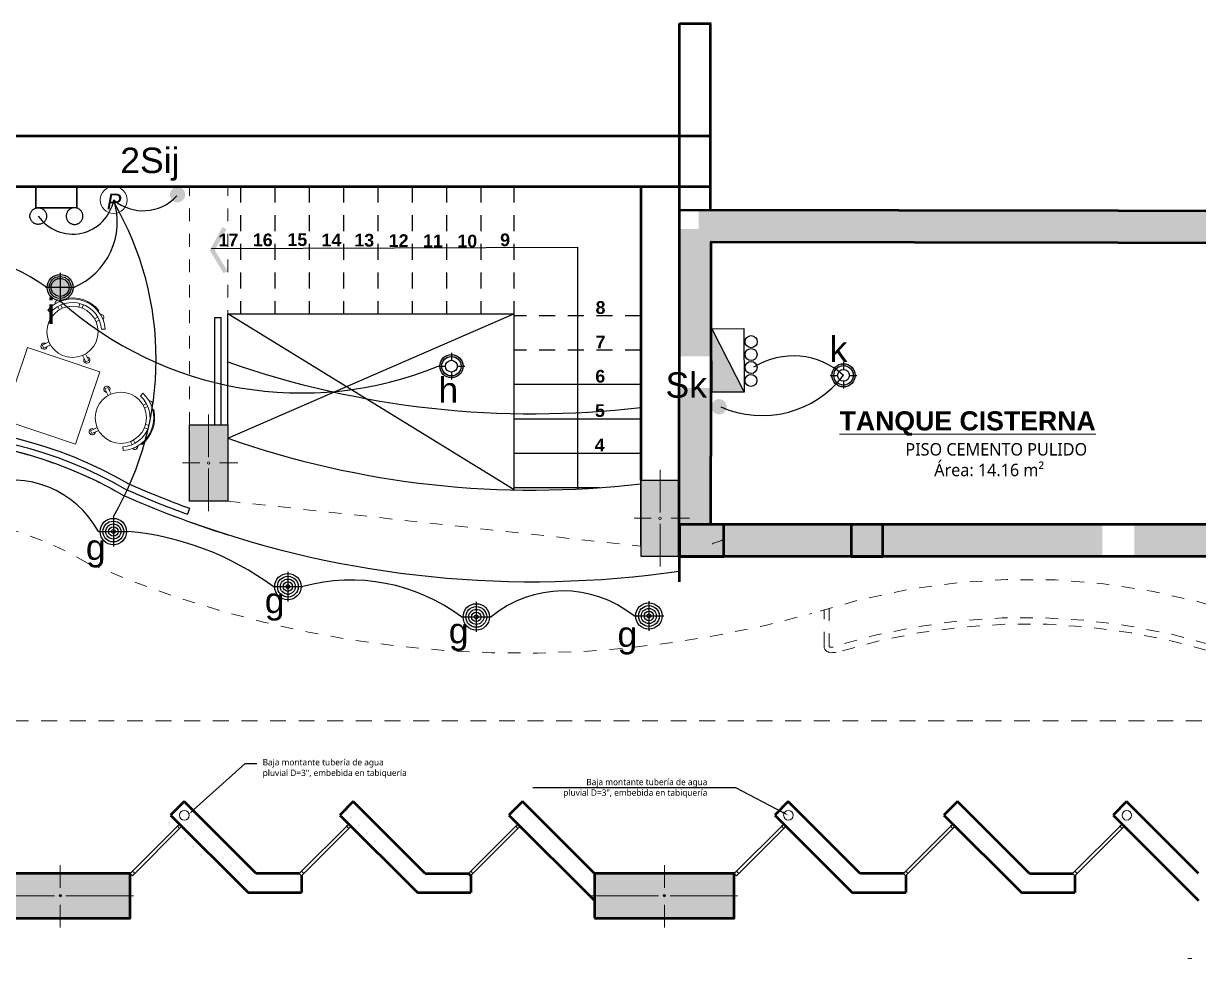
# Model space of a CAD drawing. Header units: millimetres. Extents: x 3632 to 7375, y 1973 to 4120.
# Drawn here: x 3655.39 to 3664.62, y 2032.44 to 2039.79 of the extents above; entities that cross this region are included whole.
import ezdxf
from ezdxf import colors
from ezdxf.entities.mleader import LeaderData, LeaderLine
from ezdxf.enums import TextEntityAlignment as Align
from ezdxf.lldxf.tags import DXFTag
from ezdxf.math import Vec2, Vec3

# ---------------------------------------------------------------- set-up
doc = ezdxf.new("R2010")
doc.units = ezdxf.units.MM
doc.set_wipeout_variables(frame=1)
for name, pattern in [('CONTINUA', [0]), ('DASHED2', [0.375, 0.25, -0.125]), ('HIDDEN2', [0.1875, 0.125, -0.0625])]:
    doc.linetypes.add(name, pattern=pattern)
for name, color, linetype in [('ALUMBRADO', 1, 'Continuous'), ('IE-LEYENDA', 142, 'Continuous'), ('RED DE HUMO', 32, 'ACI')]:
    doc.layers.add(name, color=color, linetype=linetype)
for name, color, linetype, lineweight in [('alumbrado exterior', 3, 'Continuous', 15), ('COLUMNAS 50', 7, 'Continuous', 50), ('Emergencia', 20, 'Continuous', 25), ('GRAFO 0 BLANCO', 7, 'Continuous', 0), ('GRAFO 4', 7, 'Continuous', 30), ('GRAFO00', 7, 'Continuous', 0), ('I.S. CANALETAS', 12, 'Continuous', 0), ('letras sr', 7, 'Continuous', 5), ('Muebles fijos El', 101, 'Continuous', 0), ('Muros el', 7, 'Continuous', 50), ('Proyeccciones', 1, 'DASHED2', 13), ('proyecciones', 1, 'DASHED2', 5), ('TOMACORRIENTE', 5, 'HIDDEN2', 30), ('Vanos', 140, 'Continuous', 5)]:
    doc.layers.add(name, color=color, linetype=linetype, lineweight=lineweight)
doc.layers.add('Mobiliario', color=7, linetype='Continuous', lineweight=0, true_color=0x7f7f7f)
doc.styles.add('ESC50', font='', dxfattribs={"height": 0.05})
doc.styles.add('Generales', font='trebuc.ttf', dxfattribs={"height": 0.22})
doc.styles.add('GENERATED_STYLE_1', font='')
doc.styles.add('Santa Rosa 1 50', font='trebuc.ttf')
doc.styles.get("Standard").update_dxf_attribs({"font": 'arial.ttf'})
doc.styles.get('ESC50').set_extended_font_data('Arial', italic=True)
doc.styles.get('GENERATED_STYLE_1').set_extended_font_data('Arial', bold=True)
tags = doc.linetypes.add('ACI', pattern='A,0.5,-0.2,["ACI",Standard,S=0.1,R=0,X=-0.1,Y=-0.05],-0.25', length=0.95).pattern_tags.tags
tags[6] = DXFTag(74, 10)

# ---------------------------------------------------------------- blocks, each defined once
blk = doc.blocks.new('Columna 1.10 x0.30')
at = {"true_color": 0xc7c8ca}
h = blk.add_hatch(color=9, dxfattribs=at)
h.dxf.hatch_style = 1
h.paths.add_polyline_path([(-234.8493, 113.8066), (-235.9493, 113.8066), (-235.9493, 113.4566), (-234.8493, 113.4566)])
h.paths.add_polyline_path([(-235.3906, 113.6316, -1), (-235.408, 113.6316, -1)], flags=16)
at = {"layer": 'COLUMNAS 50', "color": 1, "linetype": 'Continuous', "lineweight": 5}
for p, q in [((-235.3993, 113.8732), (-235.3993, 113.6932)), ((-235.9743, 113.6316), (-235.4443, 113.6316)), ((-235.3993, 113.5616), (-235.3993, 113.3816)), ((-234.8243, 113.6316), (-235.3543, 113.6316))]:
    blk.add_line(p, q, dxfattribs=at)
at = {"layer": 'COLUMNAS 50', "linetype": 'Continuous'}
blk.add_lwpolyline([(-235.9493, 113.4566), (-234.8493, 113.4566), (-234.8493, 113.8066), (-235.9493, 113.8066)], close=True, dxfattribs=at)
at = {"layer": 'COLUMNAS 50', "color": 1, "linetype": 'Continuous', "lineweight": 5}
blk.add_circle((-235.3993, 113.6316), 0.00871, dxfattribs=at)
blk.add_point((-235.3993, 113.6316), dxfattribs=at)
blk = doc.blocks.new('bLOQUE D')
at = {"true_color": 0xc7c8ca}
h = blk.add_hatch(color=9, dxfattribs=at)
h.dxf.hatch_style = 1
h.paths.add_polyline_path([(3204.2031, 2082.6989), (3203.9031, 2082.6989), (3203.9031, 2082.0989), (3204.2031, 2082.0989)])
edge = h.paths.add_edge_path(flags=16)
edge.add_arc((3204.0531, 2082.3989), 0.00871, 0, 360)
blk.add_lwpolyline([(3203.9031, 2082.6989), (3204.2031, 2082.6989), (3204.2031, 2082.0989), (3203.9031, 2082.0989)], close=True)
at = {"layer": 'COLUMNAS 50', "color": 1, "linetype": 'Continuous', "lineweight": 5}
for p, q in [((3204.0531, 2082.7789), (3204.0531, 2082.4439)), ((3203.9831, 2082.3989), (3203.8481, 2082.3989)), ((3204.0531, 2082.0189), (3204.0531, 2082.3539)), ((3204.2831, 2082.3989), (3204.1397, 2082.3989))]:
    blk.add_line(p, q, dxfattribs=at)
blk.add_circle((3204.0531, 2082.3989), 0.00871, dxfattribs=at)
blk = doc.blocks.new('SBANCO')
for p, q in [((0.1889, 0.1223), (0.1941, 0.1257)), ((0.1746, 0.0125), (0.1996, 0.0125)), ((0.1746, -0.0125), (0.1996, -0.0125)), ((0.1889, -0.1223), (0.1941, -0.1257))]:
    blk.add_line(p, q)
for points in [[(-0.131, 0.116), (-0.167, 0.152), (-0.152, 0.167), (-0.116, 0.131)], [(0.1514, 0.1664), (0.152, 0.167), (0.167, 0.152), (0.1664, 0.1514)], [(0.116, 0.131), (0.1337, 0.1487)], [(0.1487, 0.1337), (0.131, 0.116)], [(-0.116, -0.131), (-0.152, -0.167), (-0.167, -0.152), (-0.131, -0.116)], [(0.1337, -0.1487), (0.116, -0.131)], [(0.131, -0.116), (0.1487, -0.1337)], [(0.1664, -0.1514), (0.167, -0.152), (0.152, -0.167), (0.1514, -0.1664)]]:
    blk.add_lwpolyline(points)
blk.add_lwpolyline([(0.0784, -0.184, 0.660938), (0.0784, 0.184), (0.0882, 0.207, -0.660938), (0.0882, -0.207)], format="xyb", close=True)
blk.add_circle((0, 0), 0.175)
for centre, radius, start, end in [((-0.1538, 0.1538), 0.0213, 345, 285), ((0.1538, 0.1538), 0.0213, 333.06982, 116.93018), ((0.1538, 0.1538), 0.0213, 192.06095, 195), ((0.1538, 0.1538), 0.0213, 255, 257.93905), ((0, 0), 0.2313, 327.07566, 32.92434), ((-0.1538, -0.1538), 0.0213, 75, 15), ((0.1538, -0.1538), 0.0213, 165, 167.93905), ((0.1538, -0.1538), 0.0213, 243.06982, 26.93018), ((0.1538, -0.1538), 0.0213, 102.06095, 105)]:
    blk.add_arc(centre, radius, start, end)
blk = doc.blocks.new('Emergencia')
blk.add_lwpolyline([(0, 0), (0, 0)])
at = {"layer": 'Emergencia', "color": 5, "lineweight": 30}
for points in [[(0.25, -0.25), (0.25, 0), (-0.25, 0), (-0.25, -0.25)], [(-0.25, -0.222), (-0.25, -0.25), (0.25, -0.25), (0.25, -0.222)]]:
    blk.add_lwpolyline(points, dxfattribs=at)
at = {"color": 1, "lineweight": 5}
for points in [[(-0.171, -0.263), (-0.164, -0.267), (-0.158, -0.272), (-0.152, -0.277), (-0.146, -0.283), (-0.141, -0.289), (-0.136, -0.295), (-0.132, -0.302), (-0.129, -0.309), (-0.126, -0.316), (-0.123, -0.324), (-0.121, -0.332), (-0.12, -0.34), (-0.12, -0.348), (-0.12, -0.355), (-0.12, -0.363), (-0.121, -0.371), (-0.123, -0.379), (-0.126, -0.387), (-0.129, -0.394), (-0.133, -0.401), (-0.137, -0.408), (-0.141, -0.414), (-0.147, -0.42), (-0.152, -0.426), (-0.158, -0.431), (-0.165, -0.436), (-0.172, -0.44), (-0.179, -0.443), (-0.186, -0.447), (-0.194, -0.449), (-0.201, -0.451), (-0.209, -0.452), (-0.217, -0.453), (-0.225, -0.453), (-0.233, -0.452), (-0.241, -0.451), (-0.249, -0.449), (-0.256, -0.446), (-0.264, -0.443), (-0.271, -0.44), (-0.277, -0.436), (-0.284, -0.431), (-0.29, -0.426), (-0.295, -0.42), (-0.301, -0.414), (-0.305, -0.408), (-0.309, -0.401), (-0.313, -0.394), (-0.316, -0.386), (-0.319, -0.379), (-0.32, -0.371), (-0.322, -0.363), (-0.322, -0.355), (-0.322, -0.347), (-0.322, -0.339), (-0.32, -0.331), (-0.318, -0.324), (-0.316, -0.316), (-0.313, -0.309), (-0.309, -0.302), (-0.305, -0.295), (-0.3, -0.288), (-0.295, -0.282), (-0.29, -0.277), (-0.284, -0.272), (-0.277, -0.267), (-0.27, -0.263), (-0.263, -0.259), (-0.256, -0.256), (-0.248, -0.254), (-0.241, -0.252), (-0.233, -0.251), (-0.225, -0.25), (-0.217, -0.25), (-0.209, -0.251), (-0.201, -0.252), (-0.193, -0.254), (-0.186, -0.256), (-0.178, -0.259)], [(0.171, -0.263), (0.164, -0.267), (0.158, -0.272), (0.152, -0.277), (0.146, -0.283), (0.141, -0.289), (0.136, -0.295), (0.132, -0.302), (0.129, -0.309), (0.126, -0.316), (0.123, -0.324), (0.121, -0.332), (0.12, -0.34), (0.12, -0.348), (0.12, -0.355), (0.12, -0.363), (0.121, -0.371), (0.123, -0.379), (0.126, -0.387), (0.129, -0.394), (0.133, -0.401), (0.137, -0.408), (0.141, -0.414), (0.147, -0.42), (0.152, -0.426), (0.158, -0.431), (0.165, -0.436), (0.172, -0.44), (0.179, -0.443), (0.186, -0.447), (0.194, -0.449), (0.201, -0.451), (0.209, -0.452), (0.217, -0.453), (0.225, -0.453), (0.233, -0.452), (0.241, -0.451), (0.249, -0.449), (0.256, -0.446), (0.264, -0.443), (0.271, -0.44), (0.277, -0.436), (0.284, -0.431), (0.29, -0.426), (0.295, -0.42), (0.301, -0.414), (0.305, -0.408), (0.309, -0.401), (0.313, -0.394), (0.316, -0.386), (0.319, -0.379), (0.32, -0.371), (0.322, -0.363), (0.322, -0.355), (0.322, -0.347), (0.322, -0.339), (0.32, -0.331), (0.318, -0.324), (0.316, -0.316), (0.313, -0.309), (0.309, -0.302), (0.305, -0.295), (0.3, -0.288), (0.295, -0.282), (0.29, -0.277), (0.284, -0.272), (0.277, -0.267), (0.27, -0.263), (0.263, -0.259), (0.256, -0.256), (0.248, -0.254), (0.241, -0.252), (0.233, -0.251), (0.225, -0.25), (0.217, -0.25), (0.209, -0.251), (0.201, -0.252), (0.193, -0.254), (0.186, -0.256), (0.178, -0.259)]]:
    blk.add_wipeout(points, dxfattribs=at).dxf.layer = 'Emergencia'
at = {"layer": 'Emergencia', "color": 30, "true_color": 0xf26722}
for points in [[(-0.171, -0.263), (-0.164, -0.267), (-0.158, -0.272), (-0.152, -0.277), (-0.146, -0.283), (-0.141, -0.289), (-0.136, -0.295), (-0.132, -0.302), (-0.129, -0.309), (-0.126, -0.316), (-0.123, -0.324), (-0.121, -0.332), (-0.12, -0.34), (-0.12, -0.348), (-0.12, -0.355), (-0.12, -0.363), (-0.121, -0.371), (-0.123, -0.379), (-0.126, -0.387), (-0.129, -0.394), (-0.133, -0.401), (-0.137, -0.408), (-0.141, -0.414), (-0.147, -0.42), (-0.152, -0.426), (-0.158, -0.431), (-0.165, -0.436), (-0.172, -0.44), (-0.179, -0.443), (-0.186, -0.447), (-0.194, -0.449), (-0.201, -0.451), (-0.209, -0.452), (-0.217, -0.453), (-0.225, -0.453), (-0.233, -0.452), (-0.241, -0.451), (-0.249, -0.449), (-0.256, -0.446), (-0.264, -0.443), (-0.271, -0.44), (-0.277, -0.436), (-0.284, -0.431), (-0.29, -0.426), (-0.295, -0.42), (-0.301, -0.414), (-0.305, -0.408), (-0.309, -0.401), (-0.313, -0.394), (-0.316, -0.386), (-0.319, -0.379), (-0.32, -0.371), (-0.322, -0.363), (-0.322, -0.355), (-0.322, -0.347), (-0.322, -0.339), (-0.32, -0.331), (-0.318, -0.324), (-0.316, -0.316), (-0.313, -0.309), (-0.309, -0.302), (-0.305, -0.295), (-0.3, -0.288), (-0.295, -0.282), (-0.29, -0.277), (-0.284, -0.272), (-0.277, -0.267), (-0.27, -0.263), (-0.263, -0.259), (-0.256, -0.256), (-0.248, -0.254), (-0.241, -0.252), (-0.233, -0.251), (-0.225, -0.25), (-0.217, -0.25), (-0.209, -0.251), (-0.201, -0.252), (-0.193, -0.254), (-0.186, -0.256), (-0.178, -0.259)], [(0.171, -0.263), (0.164, -0.267), (0.158, -0.272), (0.152, -0.277), (0.146, -0.283), (0.141, -0.289), (0.136, -0.295), (0.132, -0.302), (0.129, -0.309), (0.126, -0.316), (0.123, -0.324), (0.121, -0.332), (0.12, -0.34), (0.12, -0.348), (0.12, -0.355), (0.12, -0.363), (0.121, -0.371), (0.123, -0.379), (0.126, -0.387), (0.129, -0.394), (0.133, -0.401), (0.137, -0.408), (0.141, -0.414), (0.147, -0.42), (0.152, -0.426), (0.158, -0.431), (0.165, -0.436), (0.172, -0.44), (0.179, -0.443), (0.186, -0.447), (0.194, -0.449), (0.201, -0.451), (0.209, -0.452), (0.217, -0.453), (0.225, -0.453), (0.233, -0.452), (0.241, -0.451), (0.249, -0.449), (0.256, -0.446), (0.264, -0.443), (0.271, -0.44), (0.277, -0.436), (0.284, -0.431), (0.29, -0.426), (0.295, -0.42), (0.301, -0.414), (0.305, -0.408), (0.309, -0.401), (0.313, -0.394), (0.316, -0.386), (0.319, -0.379), (0.32, -0.371), (0.322, -0.363), (0.322, -0.355), (0.322, -0.347), (0.322, -0.339), (0.32, -0.331), (0.318, -0.324), (0.316, -0.316), (0.313, -0.309), (0.309, -0.302), (0.305, -0.295), (0.3, -0.288), (0.295, -0.282), (0.29, -0.277), (0.284, -0.272), (0.277, -0.267), (0.27, -0.263), (0.263, -0.259), (0.256, -0.256), (0.248, -0.254), (0.241, -0.252), (0.233, -0.251), (0.225, -0.25), (0.217, -0.25), (0.209, -0.251), (0.201, -0.252), (0.193, -0.254), (0.186, -0.256), (0.178, -0.259)]]:
    blk.add_lwpolyline(points, close=True, dxfattribs=at)
blk = doc.blocks.new('LED')
at = {"layer": 'ALUMBRADO'}
h = blk.add_hatch(color=256, dxfattribs=at)
h.dxf.hatch_style = 1
edge = h.paths.add_edge_path(flags=17)
edge.add_arc((0, 0), 0.135, 0, 360)
edge = h.paths.add_edge_path()
edge.add_arc((0, 0), 0.162, 0, 360)
for points in [[(0, 0.185), (0, 0.082)], [(-0.185, 0), (-0.082, 0)], [(0.082, 0), (0.185, 0)], [(0, -0.082), (0, -0.185)]]:
    blk.add_lwpolyline(points, dxfattribs=at)
at = {"layer": 'ALUMBRADO', "linetype": 'CONTINUA', "ltscale": 0.003}
for radius in [0.162, 0.135, 0.0824]:
    blk.add_circle((0, 0), radius, dxfattribs=at)
blk = doc.blocks.new('LED SUM')
at = {"layer": 'ALUMBRADO', "color": 44}
for p, q in [((0, 0.138), (0, -0.138)), ((-0.138, 0), (0.138, 0))]:
    blk.add_line(p, q, dxfattribs=at)
for radius in [0.122, 0.096, 0.0698, 0.0436, 0.0175]:
    blk.add_circle((0, 0), radius, dxfattribs=at)
blk = doc.blocks.new('LED PASILLO')
at = {"layer": 'ALUMBRADO'}
h = blk.add_hatch(color=202, dxfattribs=at)
h.dxf.hatch_style = 1
edge = h.paths.add_edge_path()
edge.add_line((0, 0.138), (0, -0.138))
edge.add_line((-0.138, 0), (0.138, 0))
edge = h.paths.add_edge_path()
edge.add_line((0, 0), (0, 0.085))
edge.add_arc((0, 0), 0.0845, 90, 180)
edge.add_line((-0.085, 0), (0, 0))
edge = h.paths.add_edge_path()
edge.add_line((0.085, 0), (0, 0))
edge.add_line((0, 0), (0, -0.085))
edge.add_arc((0, 0), 0.0845, 270, 360)
at = {"layer": 'ALUMBRADO', "color": 202}
for points in [[(0, 0.138), (0, -0.138)], [(-0.138, 0), (0.138, 0)]]:
    blk.add_lwpolyline(points, dxfattribs=at)
for radius in [0.122, 0.103, 0.0845]:
    blk.add_circle((0, 0), radius, dxfattribs=at)
blk = doc.blocks.new('CAJ A DE PASO EMT')
at = {"layer": 'alumbrado exterior'}
blk.add_circle((0, 0), 0.202, dxfattribs=at)
at = {"layer": 'IE-LEYENDA', "color": 7, "style": 'ESC50'}
blk.add_text('P', height=0.235, dxfattribs=at).set_placement((0.006, -0.14), align=Align.CENTER)
blk = doc.blocks.new('TD ALUMBRADO 1')
at = {"layer": 'ALUMBRADO'}
h = blk.add_hatch(color=256, dxfattribs=at)
h.dxf.hatch_style = 1
h.paths.add_polyline_path([(0.25, 0.25), (-0.25, 0), (-0.25, 0.25)])
at = {"layer": 'ALUMBRADO', "color": 5}
for points in [[(0.25, 0.25), (-0.25, 0), (-0.25, 0.25), (0.25, 0.25)], [(0.25, 0.25), (0.25, 0), (-0.25, 0), (-0.25, 0.25), (0.25, 0.25)]]:
    blk.add_lwpolyline(points, dxfattribs=at)
for centre in [(-0.1581, -0.0547), (-0.0566, -0.0556), (0.045, -0.0565), (0.1465, -0.0574)]:
    blk.add_circle(centre, 0.0473, dxfattribs=at)

msp = doc.modelspace()

# ---------------------------------------------------------------- hatches: boundary and pattern name
at = {"layer": 'ALUMBRADO', "lineweight": 25}
h = msp.add_hatch(color=102, dxfattribs=at)
h.dxf.hatch_style = 1
h.paths.add_polyline_path([(3656.5377, 2038.4451, -1), (3656.6577, 2038.4451, -1)])
h = msp.add_hatch(color=102, dxfattribs=at)
h.dxf.hatch_style = 1
h.paths.add_polyline_path([(3660.795, 2036.7779, -1), (3660.915, 2036.7779, -1)])
at = {"layer": 'GRAFO 0 BLANCO'}
h = msp.add_hatch(dxfattribs=at)
h.set_pattern_fill('AR-CONC', color=251, scale=0.03)
h.set_pattern_definition([(50, (3389.95721, 2074.48728), (0.21517805, -0.01882564), [0.0225, -0.2475]), (355, (3389.9572, 2074.48728), (-0.0416254, 0.22565764), [0.018, -0.198]), (100.451444, (3389.97514, 2074.4857), (0.17355265, 0.206832), [0.01912206, -0.21034263]), (46.1842, (3389.9572, 2074.54728), (0.3201724, -0.04965578), [0.03375, -0.37125]), (96.63564, (3389.9839, 2074.54314), (0.2803986, 0.29223558), [0.0286831, -0.31551413]), (351.18416, (3389.9572, 2074.54728), (0.2803986, 0.29223558), [0.027, -0.297]), (21, (3389.98721, 2074.53228), (0.17907212, -0.12078567), [0.0225, -0.2475]), (326, (3389.9872, 2074.53228), (0.0729946, 0.21754501), [0.018, -0.198]), (71.451445, (3390.00213, 2074.52221), (0.25206671, 0.09675935), [0.01912206, -0.21034263]), (37.5, (3389.95721, 2074.48728), (0.003647957, 0.099868156), [0, -0.1956, 0, -0.201, 0, -0.19875]), (7.5, (3389.95721, 2074.48728), (0.07892086, 0.118323514), [0, -0.1146, 0, -0.1911, 0, -0.07575]), (327.5, (3389.89031, 2074.48728), (0.16014673, -0.006766462), [0, -0.075, 0, -0.234, 0, -0.3105]), (317.5, (3389.86031, 2074.48728), (0.17495585, 0.030031495), [0, -0.0975, 0, -0.1554, 0, -0.2205])])
h.paths.add_polyline_path([(3667.1913, 2038.3149), (3660.6937, 2038.3246), (3660.6937, 2038.1748), (3660.5435, 2038.1748), (3660.5427, 2037.1748), (3660.7927, 2037.1748), (3660.7935, 2038.0745), (3667.1913, 2038.0649)])
h.paths.add_polyline_path([(3660.7924, 2036.9248), (3660.5424, 2036.9248), (3660.5415, 2035.8516), (3660.7915, 2035.8516)])
h.paths.add_polyline_path([(3661.8936, 2035.8516), (3660.8937, 2035.8516), (3660.8937, 2035.6016), (3661.8936, 2035.6016)])
h.paths.add_polyline_path([(3663.8693, 2035.8516), (3662.1436, 2035.8516), (3662.1436, 2035.6016), (3663.8693, 2035.6016)])
h.paths.add_polyline_path([(3667.4413, 2036.9248), (3667.1913, 2036.9248), (3667.1913, 2035.8516), (3664.1193, 2035.8516), (3664.1193, 2035.6756), (3667.4413, 2035.6756)])
h.paths.add_polyline_path([(3667.4413, 2038.0646), (3667.1913, 2038.0646), (3667.1913, 2037.1748), (3667.4413, 2037.1748)])
h.paths.add_polyline_path([(3667.4413, 2035.6756), (3664.1193, 2035.6756), (3664.1193, 2035.6016), (3667.4413, 2035.6016)])
at = {"layer": 'GRAFO 0 BLANCO', "true_color": 0x939598}
h = msp.add_hatch(color=252, dxfattribs=at)
h.dxf.hatch_style = 1
h.paths.add_polyline_path([(3660.8938, 2035.8516), (3660.5438, 2035.8516), (3660.5438, 2035.6016), (3660.8938, 2035.6016)])
h = msp.add_hatch(color=252, dxfattribs=at)
h.dxf.hatch_style = 1
h.paths.add_polyline_path([(3662.1437, 2035.8517), (3661.8937, 2035.8517), (3661.8937, 2035.6017), (3662.1437, 2035.6017)])
at = {"layer": 'GRAFO00'}
msp.add_hatch(color=256, dxfattribs=at).paths.add_polyline_path([(3656.9511, 2038.191), (3656.9818, 2038.1742), (3656.8907, 2038.0077), (3656.9893, 2037.8455), (3656.9594, 2037.8274), (3656.8503, 2038.0068)])

# ---------------------------------------------------------------- linework, layer by layer
at = {"linetype": 'HIDDEN2'}
for p, q in [((3657.0913, 2038.5087), (3657.0913, 2037.5087)), ((3657.3613, 2038.5087), (3657.3613, 2037.5087)), ((3657.6313, 2038.5087), (3657.6313, 2037.5087)), ((3657.9013, 2038.5087), (3657.9013, 2037.5087)), ((3658.1713, 2038.5087), (3658.1713, 2037.5087)), ((3658.4413, 2038.5087), (3658.4413, 2037.5087)), ((3658.7113, 2038.5087), (3658.7113, 2037.5087)), ((3658.9813, 2038.5087), (3658.9813, 2037.5087)), ((3659.2413, 2038.5087), (3659.2413, 2037.5087))]:
    msp.add_line(p, q, dxfattribs=at)
for p, q in [((3656.8913, 2036.6363), (3656.8913, 2037.4804)), ((3656.8913, 2037.4804), (3656.9413, 2037.4804)), ((3656.9413, 2036.6363), (3656.9413, 2037.4804)), ((3656.9913, 2036.6363), (3656.9913, 2037.5087)), ((3656.6913, 2035.9799), (3656.6742, 2035.9329))]:
    msp.add_line(p, q)
for points in [[(3660.2411, 2036.9316), (3660.2411, 2038.5041)], [(3660.2411, 2037.4916), (3659.2413, 2037.4916)], [(3660.2413, 2037.2216), (3659.2415, 2037.2216)]]:
    msp.add_lwpolyline(points, dxfattribs=at)
for points in [[(3656.8635, 2038.0227), (3659.7414, 2038.0316), (3659.7414, 2036.1311)], [(3659.2452, 2036.124), (3656.9913, 2037.5087)], [(3656.9913, 2036.531), (3659.2413, 2037.5087)], [(3656.9913, 2037.5087), (3659.2413, 2037.5087), (3659.2413, 2036.1241)], [(3660.2411, 2035.6816), (3660.2411, 2037.2541)], [(3660.2413, 2036.9516), (3659.2415, 2036.9516)], [(3660.2413, 2036.6816), (3659.2415, 2036.6816)], [(3660.2413, 2036.4116), (3659.2415, 2036.4116)], [(3659.9142, 2036.1416), (3659.2415, 2036.1416)], [(3660.2413, 2036.1416), (3660.2411, 2036.1416)]]:
    msp.add_lwpolyline(points)
for centre, radius, start, end in [((3659.3893, 2043.9663), 7.2437, 250.66779, 276.75291), ((3654.5018, 2033.1964), 3.4324, 60.13393, 122.56785), ((3654.5018, 2033.1964), 3.3824, 60.13393, 122.56785), ((3654.5018, 2033.1964), 3.3324, 60.13393, 122.56785), ((3659.3893, 2043.3663), 7.2437, 250.66779, 276.75291), ((3659.3893, 2043.3663), 7.8637, 246.0866, 249.9345), ((3659.3893, 2043.3663), 7.9637, 246.0866, 252.47541), ((3659.3893, 2043.3663), 7.9137, 246.0866, 249.9345), ((3659.3893, 2043.3663), 7.9637, 250.19708, 278.31573)]:
    msp.add_arc(centre, radius, start, end)
at = {"layer": 'ALUMBRADO', "linetype": 'CONTINUA', "lineweight": 25}
for centre, radius, start, end in [((3653.9765, 2037.1533), 2.452, 329.63947, 30.11003), ((3656.3265, 2038.678), 0.359, 229.87497, 317.33817), ((3654.4757, 2036.1336), 1.9236, 55.35084, 124.64916), ((3657.5717, 2039.7312), 2.8451, 228.15625, 292.19185), ((3661.4371, 2036.5877), 0.5901, 47.80557, 121.69791), ((3661.1927, 2037.5146), 0.8064, 246.23897, 322.61182), ((3655.2947, 2035.4269), 0.7745, 28.53282, 107.60977), ((3656.0157, 2033.5744), 2.2308, 53.33697, 85.01703), ((3657.9625, 2033.9724), 1.4426, 53.08891, 105.29246), ((3659.6292, 2034.4429), 0.887, 51.09388, 129.64874)]:
    msp.add_arc(centre, radius, start, end, dxfattribs=at)
at = {"layer": 'COLUMNAS 50', "linetype": 'Continuous'}
msp.add_line((3660.5435, 2039.7906), (3660.7935, 2039.7906), dxfattribs=at)
for points in [[(3660.8938, 2035.8516), (3660.5438, 2035.8516), (3660.5438, 2035.6016), (3660.8938, 2035.6016)], [(3662.1437, 2035.8517), (3661.8937, 2035.8517), (3661.8937, 2035.6017), (3662.1437, 2035.6017)]]:
    msp.add_lwpolyline(points, close=True, dxfattribs=at)
at = {"layer": 'GRAFO 4', "linetype": 'Continuous'}
for p, q in [((3657.5547, 2033.1087), (3657.5724, 2033.0911)), ((3662.3047, 2033.1087), (3662.3224, 2033.0911)), ((3663.6348, 2033.1087), (3663.6524, 2033.0911))]:
    msp.add_line(p, q, dxfattribs=at)
at = {"layer": 'I.S. CANALETAS'}
for centre in [(3656.6502, 2033.5663), (3661.4002, 2033.5663), (3664.0608, 2033.5665)]:
    msp.add_circle(centre, 0.0375, dxfattribs=at)
at = {"layer": 'Mobiliario', "lineweight": 0, "extrusion": (-0.00481, -0.03756, 0.999283)}
msp.add_line((3664.5731, 2032.4407, 0.0102), (3664.54, 2032.4407, 0.01), dxfattribs=at)
at = {"layer": 'Muebles fijos El'}
msp.add_lwpolyline([(3655.2266, 2036.6744), (3655.7951, 2036.4828), (3655.9868, 2037.0513), (3655.4182, 2037.243)], close=True, dxfattribs=at)
at = {"layer": 'Muros el', "ltscale": 0.05}
for p, q in [((3660.2413, 2036.2016), (3660.2413, 2038.5087)), ((3658.8848, 2033.1087), (3658.9024, 2033.0911)), ((3658.8848, 2033.1087), (3658.9024, 2033.0911)), ((3657.5724, 2033.0911), (3657.5724, 2032.9587)), ((3658.9024, 2033.0911), (3658.9024, 2032.9587)), ((3662.3224, 2033.0911), (3662.3224, 2032.9587)), ((3663.6524, 2033.0911), (3663.6524, 2032.9587)), ((3657.1525, 2032.9587), (3657.5724, 2032.9587)), ((3661.9025, 2032.9587), (3662.3224, 2032.9587))]:
    msp.add_line(p, q, dxfattribs=at)
for points in [[(3660.5435, 2038.1391), (3660.5435, 2039.7906)], [(3660.7868, 2038.3245), (3660.7868, 2039.7906)], [(3650.4928, 2038.9087), (3660.7868, 2038.9087)], [(3650.4928, 2038.5087), (3660.7868, 2038.5087)], [(3660.7924, 2036.9248), (3660.7935, 2038.0745), (3667.1913, 2038.0649), (3667.1913, 2035.8516), (3660.7915, 2035.8516), (3660.7924, 2036.9248)], [(3656.649, 2033.6744), (3656.5429, 2033.5684)], [(3657.2147, 2033.1087), (3656.649, 2033.6744)], [(3657.979, 2033.6744), (3657.8729, 2033.5684)], [(3658.5447, 2033.1087), (3657.979, 2033.6744)], [(3659.309, 2033.6744), (3659.203, 2033.5684)], [(3659.8747, 2033.1087), (3659.309, 2033.6744)], [(3661.399, 2033.6744), (3661.2929, 2033.5684)], [(3661.9647, 2033.1087), (3661.399, 2033.6744)], [(3662.729, 2033.6744), (3662.6229, 2033.5684)], [(3663.2947, 2033.1087), (3662.729, 2033.6744)], [(3664.059, 2033.6744), (3663.953, 2033.5684)], [(3664.6247, 2033.1087), (3664.059, 2033.6744)], [(3656.5429, 2033.5684), (3657.1525, 2032.9587)], [(3657.8729, 2033.5684), (3658.4826, 2032.9587)], [(3659.203, 2033.5684), (3659.8747, 2032.8966)], [(3661.2929, 2033.5684), (3661.9025, 2032.9587)], [(3662.6229, 2033.5684), (3663.2326, 2032.9587)], [(3663.953, 2033.5684), (3664.6247, 2032.8966)], [(3657.5547, 2033.1087), (3657.2147, 2033.1087)], [(3658.5447, 2033.1087), (3658.8848, 2033.1087)], [(3662.1347, 2033.1087), (3661.9647, 2033.1087)], [(3662.3047, 2033.1087), (3662.1347, 2033.1087)], [(3663.2947, 2033.1087), (3663.6348, 2033.1087)], [(3658.4826, 2032.9587), (3658.9024, 2032.9587)], [(3663.2326, 2032.9587), (3663.6524, 2032.9587)]]:
    msp.add_lwpolyline(points, dxfattribs=at)
msp.add_lwpolyline([(3667.4413, 2035.6016), (3660.5413, 2035.6016), (3660.5437, 2038.3248), (3667.4413, 2038.3146)], close=True, dxfattribs=at)
at = {"layer": 'Muros el'}
msp.add_lwpolyline([(3660.5413, 2035.6016), (3660.5413, 2035.4016)], dxfattribs=at)
at = {"layer": 'Proyeccciones', "linetype": 'DASHED2', "lineweight": 9, "ltscale": 0.4}
for p, q in [((3661.681, 2034.9094), (3661.6815, 2035.1833)), ((3661.681, 2034.9094), (3661.6815, 2035.1833)), ((3661.7216, 2035.1954), (3661.721, 2034.9093)), ((3661.7216, 2035.1954), (3661.721, 2034.9093)), ((3661.681, 2034.8934), (3661.681, 2034.9094)), ((3661.681, 2034.8934), (3661.681, 2034.9094)), ((3661.681, 2034.8922), (3661.681, 2034.8934)), ((3661.681, 2034.8922), (3661.681, 2034.8934)), ((3661.6823, 2034.8821), (3661.681, 2034.8922)), ((3661.6823, 2034.8821), (3661.681, 2034.8922)), ((3661.6865, 2034.8715), (3661.6823, 2034.8821)), ((3661.6865, 2034.8715), (3661.6823, 2034.8821)), ((3661.6933, 2034.8623), (3661.6865, 2034.8715)), ((3661.6933, 2034.8623), (3661.6865, 2034.8715)), ((3661.7021, 2034.8551), (3661.6933, 2034.8623)), ((3661.7021, 2034.8551), (3661.6933, 2034.8623)), ((3661.7125, 2034.8503), (3661.7021, 2034.8551)), ((3661.7125, 2034.8503), (3661.7021, 2034.8551)), ((3661.721, 2034.9093), (3661.721, 2034.8946)), ((3661.721, 2034.9093), (3661.721, 2034.8946)), ((3661.721, 2034.8946), (3661.7213, 2034.8922)), ((3661.721, 2034.8946), (3661.7213, 2034.8922)), ((3661.7213, 2034.8922), (3661.7218, 2034.8911)), ((3661.7213, 2034.8922), (3661.7218, 2034.8911)), ((3661.7218, 2034.8911), (3661.7225, 2034.8901)), ((3661.7218, 2034.8911), (3661.7225, 2034.8901)), ((3661.7225, 2034.8901), (3661.7225, 2034.8901)), ((3661.7225, 2034.8901), (3661.7225, 2034.8901)), ((3661.7225, 2034.8901), (3661.7234, 2034.8893)), ((3661.7225, 2034.8901), (3661.7234, 2034.8893)), ((3661.7234, 2034.8893), (3661.7245, 2034.8888)), ((3661.7234, 2034.8893), (3661.7245, 2034.8888)), ((3661.7245, 2034.8888), (3661.727, 2034.8884)), ((3661.7245, 2034.8888), (3661.727, 2034.8884)), ((3661.727, 2034.8884), (3661.7515, 2034.8872)), ((3661.727, 2034.8884), (3661.7413, 2034.8877)), ((3661.7502, 2034.8523), (3661.7501, 2034.8523)), ((3661.7154, 2034.8498), (3661.7125, 2034.8503)), ((3661.7154, 2034.8498), (3661.7125, 2034.8503)), ((3661.7225, 2034.8486), (3661.7154, 2034.8498)), ((3661.7225, 2034.8486), (3661.7154, 2034.8498)), ((3661.7499, 2034.8473), (3661.7225, 2034.8486)), ((3661.7757, 2034.8461), (3661.7225, 2034.8486)), ((3661.75, 2034.8473), (3661.7499, 2034.8473)), ((3661.75, 2034.8473), (3661.7499, 2034.8473)), ((3661.766, 2034.8467), (3661.75, 2034.8473)), ((3661.766, 2034.8467), (3661.75, 2034.8473)), ((3661.766, 2034.8468), (3661.766, 2034.8467)), ((3661.766, 2034.8468), (3661.766, 2034.8467)), ((3661.7662, 2034.8518), (3661.7662, 2034.8517)), ((3661.7662, 2034.8518), (3661.7662, 2034.8517))]:
    msp.add_line(p, q, dxfattribs=at)
for points in [[(3656.6913, 2036.6363), (3656.6913, 2038.5087)], [(3656.9913, 2036.6363), (3656.9913, 2038.5087)], [(3660.2411, 2036.2863), (3660.2411, 2038.5067)], [(3660.2413, 2036.2836), (3660.2413, 2038.5041)], [(3660.5413, 2036.2016), (3660.5413, 2038.422)], [(3656.9913, 2036.0363), (3660.2411, 2035.6816)]]:
    msp.add_lwpolyline(points, dxfattribs=at)
for centre, radius, start, end in [((3654.5018, 2033.1964), 3.3324, 60.13393, 122.56785), ((3654.5018, 2033.1964), 2.7324, 59.45643, 123.30873), ((3662.6781, 2030.6456), 5.3921, 109.32478, 110.81207), ((3659.2977, 2043.3847), 8.5439, 246.4965, 285.52863), ((3663.2629, 2030.0419), 5.3791, 42.46019, 108.17555), ((3663.2629, 2030.0419), 5.0791, 46.45198, 107.43286), ((3663.2629, 2030.0419), 5.0291, 46.22492, 107.2018)]:
    msp.add_arc(centre, radius, start, end, dxfattribs=at)
at = {"layer": 'proyecciones', "linetype": 'HIDDEN2'}
msp.add_lwpolyline([(3665.3247, 2033.1087), (3665.3247, 2034.3087), (3636.5247, 2034.3087), (3636.5247, 2033.1087)], dxfattribs=at)
at = {"layer": 'Vanos', "color": 7}
msp.add_line((3660.8935, 2035.8522), (3661.8937, 2035.8523), dxfattribs=at)
at = {"layer": 'Vanos', "color": 7, "linetype": 'Continuous'}
for p, q in [((3656.2247, 2033.1087), (3656.6136, 2033.4976)), ((3656.6136, 2033.4976), (3656.5959, 2033.4799)), ((3656.5959, 2033.4799), (3656.6136, 2033.4622)), ((3656.6136, 2033.4976), (3656.6313, 2033.4799)), ((3656.6136, 2033.4622), (3656.6313, 2033.4799)), ((3657.5547, 2033.1087), (3657.9437, 2033.4976)), ((3657.9437, 2033.4976), (3657.926, 2033.48)), ((3657.926, 2033.48), (3657.9437, 2033.4623)), ((3657.9437, 2033.4976), (3657.9613, 2033.48)), ((3657.9437, 2033.4623), (3657.9613, 2033.48)), ((3658.8848, 2033.1087), (3659.2737, 2033.4976)), ((3659.2737, 2033.4976), (3659.256, 2033.48)), ((3659.256, 2033.48), (3659.2737, 2033.4623)), ((3659.2737, 2033.4976), (3659.2914, 2033.48)), ((3659.2737, 2033.4623), (3659.2914, 2033.48)), ((3660.9747, 2033.1087), (3661.3636, 2033.4976)), ((3661.3636, 2033.4976), (3661.3459, 2033.4799)), ((3661.3459, 2033.4799), (3661.3636, 2033.4623)), ((3661.3636, 2033.4976), (3661.3813, 2033.4799)), ((3661.3636, 2033.4623), (3661.3813, 2033.4799)), ((3662.3047, 2033.1087), (3662.6937, 2033.4977)), ((3662.6937, 2033.4977), (3662.676, 2033.48)), ((3662.676, 2033.48), (3662.6937, 2033.4623)), ((3662.6937, 2033.4977), (3662.7113, 2033.48)), ((3662.6937, 2033.4623), (3662.7113, 2033.48)), ((3663.6348, 2033.1087), (3664.0237, 2033.4977)), ((3664.0237, 2033.4977), (3664.006, 2033.48)), ((3664.006, 2033.48), (3664.0237, 2033.4623)), ((3664.0237, 2033.4977), (3664.0414, 2033.48)), ((3664.0237, 2033.4623), (3664.0414, 2033.48)), ((3656.2601, 2033.1087), (3656.6136, 2033.4622)), ((3657.5901, 2033.1087), (3657.9437, 2033.4623)), ((3658.9201, 2033.1087), (3659.2737, 2033.4623)), ((3661.0101, 2033.1087), (3661.3636, 2033.4623)), ((3662.3401, 2033.1087), (3662.6937, 2033.4623)), ((3663.6701, 2033.1087), (3664.0237, 2033.4623)), ((3656.2424, 2033.091), (3656.2247, 2033.1087)), ((3656.2601, 2033.1087), (3656.2424, 2033.1264)), ((3656.2424, 2033.091), (3656.2601, 2033.1087)), ((3657.5901, 2033.1087), (3657.5724, 2033.1264)), ((3657.5724, 2033.0911), (3657.5901, 2033.1087)), ((3658.9201, 2033.1087), (3658.9024, 2033.1264)), ((3658.9024, 2033.0911), (3658.9201, 2033.1087)), ((3660.9924, 2033.091), (3660.9747, 2033.1087)), ((3661.0101, 2033.1087), (3660.9924, 2033.1264)), ((3660.9924, 2033.091), (3661.0101, 2033.1087)), ((3662.3401, 2033.1087), (3662.3224, 2033.1264)), ((3662.3224, 2033.0911), (3662.3401, 2033.1087)), ((3663.6701, 2033.1087), (3663.6524, 2033.1264)), ((3663.6524, 2033.0911), (3663.6701, 2033.1087))]:
    msp.add_line(p, q, dxfattribs=at)

# ---------------------------------------------------------------- block references
for p in [(452.7882, -46.0626), (456.3382, -46.4973)]:
    msp.add_blockref('bLOQUE D', p)
at = {"layer": 'ALUMBRADO', "lineweight": 25, "rotation": 90.25458012954026}
msp.add_blockref('TD ALUMBRADO 1', (3661.0505, 2037.1428), dxfattribs=at)
at = {"layer": 'ALUMBRADO', "xscale": 0.5646712500000001, "yscale": 0.5646712500000001, "zscale": 0.5646712500000001}
for p in [(3658.7507, 2037.0968), (3661.8335, 2037.0249)]:
    msp.add_blockref('LED', p, dxfattribs=at)
at = {"layer": 'alumbrado exterior', "xscale": 0.5249999999999999, "yscale": 0.5249999999999999, "zscale": 0.5249999999999999}
msp.add_blockref('CAJ A DE PASO EMT', (3656.0951, 2038.4034), dxfattribs=at)
at = {"layer": 'COLUMNAS 50'}
for p in [(3891.074, 1919.3021), (3895.824, 1919.3021)]:
    msp.add_blockref('Columna 1.10 x0.30', p, dxfattribs=at)
at = {"layer": 'Muebles fijos El', "yscale": 1.149999999999989, "zscale": 1.149999999999989}
for p, xscale, rotation in [((3655.771, 2037.3672), -1.149999999999989, 251.7619408463643), ((3656.1513, 2036.6914), 1.149999999999989, 340.9876870234786)]:
    msp.add_blockref('SBANCO', p, dxfattribs=dict(at, xscale=xscale, rotation=rotation))
at = {"layer": 'RED DE HUMO', "xscale": 0.8518439795816827, "yscale": 0.8518439795816827, "zscale": 0.8518439795816827}
for p in [(3656.0923, 2035.7968), (3657.4649, 2035.3639), (3658.9461, 2035.1258), (3660.3035, 2035.1331)]:
    msp.add_blockref('LED SUM', p, dxfattribs=at)
at = {"layer": 'TOMACORRIENTE', "xscale": 0.8365500000000002, "yscale": 0.8365500000000002, "zscale": 0.8365500000000002, "rotation": 270}
msp.add_blockref('LED PASILLO', (3655.6737, 2037.7161), dxfattribs=at)

# ---------------------------------------------------------------- texts
at = {"char_height": 0.1, "width": 0.206177, "attachment_point": 9, "rotation": 359.49849, "style": 'GENERATED_STYLE_1'}
for s, insert in [('17', (3657.0742, 2038.0377)), ('16', (3657.3442, 2038.0377)), ('15', (3657.6164, 2038.0399)), ('14', (3657.8842, 2038.0377)), ('13', (3658.1428, 2038.0355)), ('12', (3658.4127, 2038.0333)), ('11', (3658.6827, 2038.0311)), ('10', (3658.9527, 2038.0289)), ('9', (3659.211, 2038.0379)), ('8', (3659.9613, 2037.5061)), ('7', (3659.9613, 2037.2361)), ('6', (3659.9591, 2036.9661)), ('5', (3659.9569, 2036.6961)), ('4', (3659.9547, 2036.4261))]:
    msp.add_mtext(s, dxfattribs=dict(at, insert=insert))
at = {"layer": 'ALUMBRADO', "color": 102, "lineweight": 25}
for s, p in [('2Sij', (3656.1469, 2038.615)), ('i', (3655.5716, 2037.4284)), ('k', (3661.7239, 2037.131)), ('h', (3658.6486, 2036.8092)), ('Sk', (3660.4338, 2036.8491)), ('g', (3655.8763, 2035.5737)), ('g', (3657.283, 2035.1557)), ('g', (3658.7301, 2034.9176)), ('g', (3660.0565, 2034.8895))]:
    msp.add_text(s, height=0.2, dxfattribs=at).set_placement(p)
at = {"layer": 'letras sr', "insert": (3661.7253, 2036.7422), "char_height": 0.15675, "attachment_point": 1, "style": 'Santa Rosa 1 50'}
msp.add_mtext_dynamic_manual_height_columns('\\pi0.077225;{\\fSwis721 Ex BT|b1|i0|c0|p34;\\H0.95694x;\\LTANQUE CISTERNA\\H0.8x;\\P\\pi0.59501;\\fTrebuchet MS|b0|i0|c0|p34;\\H0.8125x;\\lPISO CEMENTO PULIDO\\P\\pi0.82123;Área: 14.16 m²}', width=2.538735, gutter_width=0.75, heights=[0], dxfattribs=at)

# ---------------------------------------------------------------- leaders
at = {"layer": 'letras sr'}
ml = msp.add_multileader_mtext('Standard', dxfattribs=at)
ml.set_content('{\\H0.86957x;Baja montante tubería de agua\\Ppluvial D=3", embebida en tabiquería}', color=256, style='Generales')
ml.set_leader_properties()
ml.build(insert=Vec2(0, 0))
ml.multileader.update_dxf_attribs({"text_right_attachment_type": 6, "dogleg_length": 0.36, "arrow_head_size": 0.05})
ctx = ml.context
ctx.base_point, ctx.char_height, ctx.arrow_head_size, ctx.landing_gap_size, ctx.plane_origin = Vec3(3657.2213, 2033.9727), 0.0575, 0.05, 0.045, Vec3(3656.8572, 2034.0071)
ctx.right_attachment = 6
notes = []
notes.append((ctx, [(0, (1, 1, 0), (3657.13, 2033.9727), (1, 0), 0.0913, [(0, [(3656.6866, 2033.5754)], 0, [])])]))
ctx.mtext.insert, ctx.mtext.rotation, ctx.mtext.flow_direction = Vec3(3657.2663, 2034.0085), 6.283185, 5
ml = msp.add_multileader_mtext('Standard', dxfattribs=at)
ml.set_content('{\\H0.86957x;Baja montante tubería de agua\\Ppluvial D=3", embebida en tabiquería}', color=256, style='Generales')
ml.set_leader_properties()
ml.build(insert=Vec2(0, 0))
ml.multileader.update_dxf_attribs({"text_right_attachment_type": 6, "dogleg_length": 0.36, "arrow_head_size": 0.05})
ctx = ml.context
ctx.base_point, ctx.char_height, ctx.arrow_head_size, ctx.landing_gap_size, ctx.plane_origin = Vec3(3659.5766, 2033.817), 0.0575, 0.05, 0.045, Vec3(3659.2124, 2033.9893)
ctx.right_attachment, ctx.text_align_type = 6, 2
notes.append((ctx, [(1, (1, 1, 0), (3660.9881, 2033.7812), (-1, 0), 0.18, [(1, [(3661.4002, 2033.5663)], 0, [])])]))
ctx.mtext.insert, ctx.mtext.rotation, ctx.mtext.alignment, ctx.mtext.flow_direction = Vec3(3660.7631, 2033.8529), 6.283185, 3, 5
for ctx, leaders in notes:
    for number, flags, end, landing, length, lines in leaders:
        leader = LeaderData()
        leader.index, (leader.has_last_leader_line, leader.has_dogleg_vector, leader.attachment_direction) = number, flags
        leader.last_leader_point, leader.dogleg_vector, leader.dogleg_length = Vec3(end), Vec3(landing), length
        for number, points, colour, breaks in lines:
            line = LeaderLine()
            line.index, line.vertices, line.color, line.breaks = number, Vec3.list(points), colors.encode_raw_color(colour), breaks
            leader.lines.append(line)
        ctx.leaders.append(leader)

# ---------------------------------------------------------------- next in the draw order: block references
at = {"layer": 'Emergencia', "lineweight": 25, "xscale": 0.6452139160277665, "yscale": 0.6452139160277665, "zscale": 0.6452139160277665, "rotation": 359.951892214818}
msp.add_blockref('Emergencia', (3655.6449, 2038.5035), dxfattribs=at)

# ---------------------------------------------------------------- next in the draw order: linework, layer by layer
at = {"layer": 'ALUMBRADO', "linetype": 'CONTINUA', "lineweight": 25}
for centre, radius, start, end in [((3655.7723, 2038.4637), 0.3284, 214.66305, 349.42128), ((3655.5696, 2038.229), 0.5537, 292.12145, 18.3677)]:
    msp.add_arc(centre, radius, start, end, dxfattribs=at)

doc.saveas('drawing.dxf')
